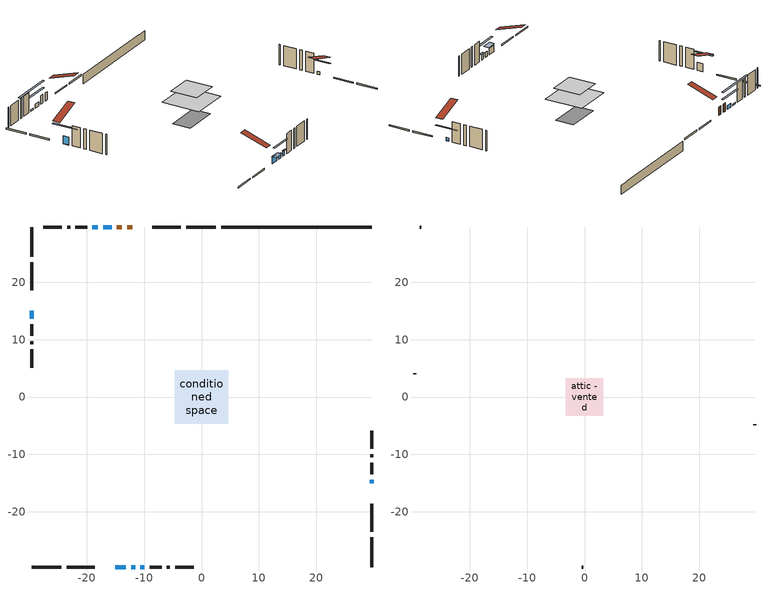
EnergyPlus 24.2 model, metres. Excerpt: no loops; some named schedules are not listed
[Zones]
conditioned space
 floor adiabatic (AdiabaticFloorConstruction): -4.68,-4.68 -4.68,4.68 4.68,4.68 4.68,-4.68 z3.05
 floor foundation (Slab1 construction): -4.27,-2.29 -4.27,2.29 4.27,2.29 4.27,-2.29 z-1.68
 wall outside (RimJoist1 construction): 2.48,29.62 -2.7,29.62 / -29.62,-29.62 -24.44,-29.62 / -29.62,29.62 -29.62,24.44 / 29.62,-29.62 29.62,-24.44 z0.61:0.91
 wall outside (RimJoist2 construction): -3.63,29.62 -8.54,29.62 / -23.51,-29.62 -18.6,-29.62 / -29.62,23.51 -29.62,18.6 / 29.62,-23.51 29.62,-18.6 z0.61:0.91
 wall outside (AdiabaticWallConstruction 1): -12.1,29.62 -12.96,29.62 / -13.89,29.62 -14.75,29.62 z0.61:2.64
 wall outside (AdiabaticWallConstruction): 29.62,-15.04 29.62,-14.41 z0.61:1.35; -15.68,29.62 -17.13,29.62 z0.61:1.55; -15.04,-29.62 -13.21,-29.62 z0.61:2.13; -12.29,-29.62 -11.57,-29.62 / -10.65,-29.62 -9.93,-29.62 z0.61:1.83; -29.62,15.04 -29.62,13.65 z0.61:2.52; -18.06,29.62 -19,29.62 z0.61:0.97
 wall outside (Wall1 construction): -19.93,29.62 -21.98,29.62 / -9.01,-29.62 -6.95,-29.62 / -29.62,12.72 -29.62,10.66 / 29.62,-13.48 29.62,-11.42 z0.61:5.49
 wall outside (Wall2 construction): -22.91,29.62 -23.43,29.62 / -6.02,-29.62 -5.5,-29.62 / -29.62,9.73 -29.62,9.21 / 29.62,-10.49 29.62,-9.98 z0.61:5.49
 wall outside (Wall3 construction): -24.36,29.62 -27.56,29.62 / -4.57,-29.62 -1.37,-29.62 / -29.62,8.28 -29.62,5.09 / 29.62,-9.05 29.62,-5.85 z0.61:5.49
 wall foundation (FoundationWall1 construction): 3.41,29.62,-1.68 3.41,29.62,0.61 27,29.62,0.61 27,29.62,0.48 29.62,29.62,0.48 29.62,29.62,-1.68
 window (WindowConstruction): 29.62,-15.04 29.62,-14.41 z0.61:1.35
 window (WindowConstruction 1): -15.68,29.62 -17.13,29.62 z0.61:1.55
 window (WindowConstruction 2): -15.04,-29.62 -13.21,-29.62 z0.61:2.13
 window (WindowConstruction 3): -12.28,-29.62 -11.57,-29.62 z0.61:1.83
 window (WindowConstruction 4): -29.62,15.04 -29.62,13.65 z0.61:2.51
 window (WindowConstruction 5): -10.64,-29.62 -9.93,-29.62 z0.61:1.83
 window (WindowConstruction 6): -18.06,29.62 -19,29.62 z0.61:0.97
 door (Door): -12.1,29.62 -12.96,29.62 z0.61:2.64
 door (Door 1): -13.89,29.62 -14.75,29.62 z0.61:2.64
 ceiling adiabatic (AdiabaticFloorConstruction): 4.68,-4.68 4.68,4.68 -4.68,4.68 -4.68,-4.68 z3.05
attic - vented
 floor to conditioned space (Floor1 construction Reversed): -3.31,-3.31 -3.31,3.31 3.31,3.31 3.31,-3.31 z5.49
 wall outside (Wall4 construction): -28.49,29.62 -28.69,29.62 / -0.44,-29.62 -0.24,-29.62 / -29.62,4.16 -29.62,3.95 / 29.62,-4.92 29.62,-4.71 z0.61:5.49
 roof outside (Roof1 construction): -11.17,29.62,5.49 -11.17,23.18,7.64 -9.47,23.18,7.64 -9.47,29.62,5.49; -15.97,-29.62,5.49 -15.97,-23.18,7.64 -17.67,-23.18,7.64 -17.67,-29.62,5.49; -29.62,15.97,5.49 -23.18,15.97,7.64 -23.18,17.67,7.64 -29.62,17.67,5.49; 29.62,-15.97,5.49 23.18,-15.97,7.64 23.18,-17.67,7.64 29.62,-17.67,5.49
shading: 29.62,-11.92 29.62,-17.53 30.04,-17.53 30.04,-11.92 z3.84; -19.62,29.62 -13.19,29.62 -13.19,30.04 -19.62,30.04 z4.04; -12.91,-29.62 -15.34,-29.62 -15.34,-30.84 -12.91,-30.84 z2.43; -9.08,-29.62 -14.77,-29.62 -14.77,-30.04 -9.08,-30.04 z4.32; -29.62,11.16 -29.62,17.53 -30.04,17.53 -30.04,11.16 z5.01; -9.73,-29.62 -10.85,-29.62 -10.85,-30.04 -9.73,-30.04 z2.03; -23.77,29.62 -13.29,29.62 -13.29,30.04 -23.77,30.04 z5.74
[Building]
Building 1: Terrain=Suburbs
[Site:Location]
Toronto City Centre_ON: Latitude {deg}=43.63; Longitude {deg}=-79.39; Time Zone {hr}=-5; Elevation {m}=77; Keep Site Location Information=Yes
[Site:GroundTemperature:Shallow]
5.01852, 3.26908, 3.12898, 3.95918, 7.29196, 10.6092, 13.4851, 15.3069, 15.4617, 13.9799, 11.1774, 7.9619
[Site:WaterMainsTemperature]
Calculation Method=Schedule; Temperature Schedule=mains temperature schedule
[Material] Roughness=Rough; Thermal Absorptance=0.9
Name | Thickness {m} | Conductivity {W/m-K} | Density {kg/m3} | Specific Heat {J/kg-K} | Solar Absorptance | Visible Absorptance
asphalt or fiberglass shingles | 0.00635 | 0.162714 | 1121.4 | 1465.45 | 0.4 | 0.4
ceiling loosefill ins | 0.0846667 | 0.0480833 | 16.02 | 1046.75 | 0.7 | 0.7
ceiling stud and cavity | 0.1397 | 0.0886449 | 65.682 | 1177.47 | 0.7 | 0.7
concrete 4.0 in. | 0.1016 | 1.803125 | 2242.8 | 837.4 | 0.7 | 0.7
concrete 8.0 in. | 0.2032 | 1.803125 | 2242.8 | 837.4 | 0.7 | 0.7
door material | 0.04445 | 0.053851 | 512.64 | 1214.23 | 0.7 | 0.7
exterior vertical ins | 0.0436689 | 0.029427 | 32.04 | 1214.23 | 0.7 | 0.7
floor covering | 0.0127 | 0.0433444 | 54.468 | 1339.84 | 0.6 | 0.6
floor rigid ins; wall rigid ins | 0.512978 | 0.029427 | 32.04 | 1214.23 | 0.7 | 0.7
floor stud and cavity | 0.1397 | 1.75129 | 37.0049 | 1207.88 | 0.7 | 0.7
furniture material conditioned space 1 | 0.1524 | 0.115458 | 640.8 | 1214.23 | 0.6 | 0.6
gypsum board | 0.0127 | 0.160291 | 801 | 837.4 | 0.6 | 0.6
gypsum board 1 | 0.0127 | 0.160291 | 801 | 837.4 | 0.7 | 0.7
osb sheathing 0.5 in. | 0.0127 | 0.115458 | 512.64 | 1214.23 | 0.7 | 0.7
osb sheathing 0.75 in. | 0.01905 | 0.115458 | 512.64 | 1214.23 | 0.7 | 0.7
osb sheathing 2.0 in. | 0.0508 | 0.115458 | 512.64 | 1214.23 | 0.7 | 0.7
rim joist rigid ins | 0.051816 | 0.029427 | 32.04 | 1214.23 | 0.7 | 0.7
rim joist stud and cavity | 0.0508 | 0.0406006 | 125.044 | 1163.47 | 0.6 | 0.6
rim joist stud and cavity 1 | 0.0508 | 0.311623 | 125.044 | 1163.47 | 0.6 | 0.6
wall stud and cavity | 0.1397 | 0.0845825 | 139.0536 | 1170.24 | 0.7 | 0.7
wall stud and cavity 1 | 0.1397 | 0.117365 | 139.0536 | 1170.24 | 0.7 | 0.7
wall stud and cavity 2 | 0.1397 | 0.0965188 | 139.0536 | 1170.24 | 0.7 | 0.7
wall stud and cavity 3 | 0.0889 | 6.9971 | 50.32683 | 1063.81 | 0.6 | 0.6
wall stud and cavity 4 | 0.0889 | 0.380278 | 52.3479 | 1209.89 | 0.7 | 0.7
wall stud and cavity 5 | 0.0889 | 0.391764 | 83.0341 | 1211.67 | 0.7 | 0.7
wood siding | 0.0254 | 0.102417 | 544.68 | 1172.36 | 0.4 | 0.4
wood siding 1 | 0.00254 | 0.102417 | 544.68 | 1172.36 | 0.4 | 0.4
wood siding 2; wood siding 3; wood siding 4 | 0.0254 | 0.102417 | 544.68 | 1172.36 | 0.7 | 0.7
[WindowMaterial:SimpleGlazingSystem]
Name | U-Factor {W/m2-K} | Solar Heat Gain Coefficient
WindowMaterial | 2.98606 | 0.6
WindowMaterial 1 | 2.927009 | 0.66
WindowMaterial 2 | 2.89408 | 0.69
WindowMaterial 3 | 2.95426 | 0.63
WindowMaterial 4 | 2.918492 | 0.58
WindowMaterial 5 | 3.03943 | 0.55
[Construction]
AdiabaticFloorConstruction: floor stud and cavity, floor rigid ins, osb sheathing 0.75 in., floor covering
AdiabaticWallConstruction: wood siding 3, wall rigid ins, wall stud and cavity 4, gypsum board
AdiabaticWallConstruction 1: wood siding 4, wall rigid ins, wall stud and cavity 4, gypsum board
Door; Door 1: door material
Floor1 construction Reversed: gypsum board, ceiling stud and cavity, ceiling loosefill ins
FoundationWall1 construction: concrete 8.0 in., gypsum board 1
furniture construction conditioned space 1: furniture material conditioned space 1
PartitionWallConstruction: gypsum board, wall stud and cavity 5, gypsum board
RimJoist1 construction: wood siding 2, rim joist rigid ins, osb sheathing 2.0 in., rim joist stud and cavity
RimJoist2 construction: wood siding 2, rim joist rigid ins, osb sheathing 2.0 in., rim joist stud and cavity 1
Roof1 construction: asphalt or fiberglass shingles
Slab1 construction: concrete 4.0 in.
Wall1 construction: wood siding, osb sheathing 0.5 in., wall stud and cavity, gypsum board
Wall2 construction: wood siding, osb sheathing 0.5 in., wall stud and cavity 1, gypsum board
Wall3 construction: wood siding, osb sheathing 0.5 in., wall stud and cavity 2, gypsum board
Wall4 construction: wood siding 1, wall stud and cavity 3
WindowConstruction: WindowMaterial
WindowConstruction 1: WindowMaterial 1
WindowConstruction 2: WindowMaterial 2
WindowConstruction 3; WindowConstruction 5: WindowMaterial 3
WindowConstruction 4: WindowMaterial 4
WindowConstruction 6: WindowMaterial 5
[Zone] Multiplier=1; Part of Total Floor Area=Yes
Name | Volume {m3}
attic - vented | 15.283
conditioned space | 308.5
[Space]
Name | Zone | Volume {m3}
attic - vented 1 | attic - vented | 15.283
conditioned space 1 | conditioned space | 308.5
[ZoneInfiltration:EffectiveLeakageArea]
infil attic - vented 1: Zone or Space=attic - vented 1; Schedule=Always On Discrete; Effective Air Leakage Area {cm2}=1844.63; Stack Coefficient=0.000488558; Wind Coefficient=1.49341e-05
[ZoneMixing]
whole house fan mix: Zone or Space=attic - vented; Schedule=Always On Continuous; Design Flow Rate Calculation Method=Flow/Zone; Design Flow Rate {m3/s}=0; Source Zone or Space=conditioned space
[SurfaceProperty:ExposedFoundationPerimeter]
Slab1: Exposed Perimeter Calculation Method=TotalExposedPerimeter; Total Exposed Perimeter {m}=26.212
[InternalMass] Zone or ZoneList=conditioned space; Space or SpaceList=conditioned space 1
Name | Construction | Surface Area {m2}
furniture mass conditioned space 1 | furniture construction conditioned space 1 | 50.6441
partition wall mass | PartitionWallConstruction | 126.61
[Lights]
interior lighting: Zone or ZoneList or Space or SpaceList=conditioned space 1; Schedule=interior lighting schedule; Design Level Calculation Method=LightingLevel; Lighting Level {W}=343.2; Return Air Fraction=0; Fraction Radiant=0.6; Fraction Visible=0.2; Fraction Replaceable=1
[People]
occupants: Zone or ZoneList or Space or SpaceList=conditioned space 1; Number of People Schedule=occupants schedule; Number of People Calculation Method=People; Number of People=3; Fraction Radiant=0.314171; Sensible Heat Fraction=0.56303; Activity Level Schedule=occupants activity schedule; Carbon Dioxide Generation Rate {m3/s-W}=0; Enable ASHRAE 55 Comfort Warnings=No; Mean Radiant Temperature Calculation Type=EnclosureAveraged
[ElectricEquipment] Zone or ZoneList or Space or SpaceList=conditioned space 1; Design Level Calculation Method=EquipmentLevel
Name | Schedule | Design Level {W} | Fraction Latent | Fraction Radiant | Fraction Lost
clothes dryer | clothes dryer schedule | 140.772 | 0.015 | 0.081 | 0.85
clothes washer | clothes washer schedule | 32.1985 | 0.03 | 0.162 | 0.7
cooking range | cooking range schedule | 215.147 | 0.08 | 0.432 | 0.2
dishwasher | dishwasher schedule | 66.8632 | 0.3 | 0.18 | 0.4
fridge | fridge schedule | 72.9452 | 0 | 0.6 | 0
mech vent bath fan 0 | mech vent bath fan 0 schedule | 50.2 | 0 | 0 | 1
mech vent bath fan 1 | mech vent bath fan 1 schedule | 50.2 | 0 | 0 | 1
mech vent house fan | mech vent house fan schedule | 0 | 0 | 0 | 1
mech vent house fan cfis | mech vent house fan cfis schedule | 0 | 0 | 0 | 0
mech vent range fan 0 | mech vent range fan 0 schedule | 57 | 0 | 0 | 1
misc plug loads | misc plug loads schedule | 494.7 | 0.045 | 0.513 | 0.1
whole house fan | Always On Discrete | 0 | 0 | 0 | 1
[OtherEquipment] Zone or ZoneList or Space or SpaceList=conditioned space 1; Design Level Calculation Method=EquipmentLevel
Name | Fuel Type | Schedule | Design Level {W} | Fraction Latent | Fraction Radiant | Fraction Lost
clothes dryer 1 | Electricity | clothes dryer schedule | 0 | 0.015 | 0.081 | 0.85
cooking range 1 | Electricity | cooking range schedule | 0 | 0.08 | 0.432 | 0.2
general water use latent | None | general water use schedule | 62.594 | 1 | 0 | 0
general water use sensible | None | general water use schedule | -61.6891 | 0 | 0.6 | 0
mech vent house fan latent load | None | Always On Discrete | 0 | 1 | 0 | 0
mech vent house fan sensible load | None | Always On Discrete | 0 | 0 | 0 | 0
water heater energy adjustment1 | Electricity | Always On Discrete | 0.01 | 0 | 0 | 1
[ZoneInfiltration:DesignFlowRate] Zone or ZoneList or Space or SpaceList=conditioned space 1; Schedule=Always On Discrete; Design Flow Rate Calculation Method=Flow/Zone; Design Flow Rate {m3/s}=0
infil flow; natural vent flow; whole house fan flow
[AvailabilityManager:Scheduled]
central ac and furnace airloop Availability Manager: Schedule=Always On Discrete
[Foundation:Kiva]
Foundation Kiva 1: Initial Indoor Air Temperature {C}=18; Wall Height Above Grade {m}=0.609996; Wall Depth Below Slab {m}=0.2032; Custom Block Material Name 1=exterior vertical ins; Custom Block Depth 1 {m}=2.28999; Custom Block X Position 1 {m}=0.2159; Custom Block Z Position 1 {m}=0
[Foundation:Kiva:Settings]
Soil Conductivity {W/m-K}=0.849921; Soil Density {kg/m3}=1842.3; Soil Specific Heat {J/kg-K}=418.7; Ground Solar Absorptivity=0.9; Ground Thermal Absorptivity=0.9; Ground Surface Roughness {m}=0.03; Far-Field Width {m}=40; Deep-Ground Boundary Condition=ZeroFlux; Deep-Ground Depth {m}=40; Minimum Cell Dimension {m}=0.2; Maximum Cell Growth Coefficient=3; Simulation Timestep=Timestep
[Exterior:Lights]
exterior lighting: Schedule=exterior lighting schedule; Design Level {W}=75.6
[EnergyManagementSystem:GlobalVariable]
central_ac_and_furnace_airloop_Fan_RTF
infil_program_Qfan
infil_program_Qinf
natural_vent_program_Qnv
natural_vent_program_Qwhf
[EnergyManagementSystem:Sensor]
Name | Output:Variable or Output:Meter Index Key | Output:Variable or Output:Meter
airflow_gain | infil flow | Infiltration Sensible Heat Gain Energy
airflow_gain_1 | natural vent flow | Infiltration Sensible Heat Gain Energy
airflow_gain_2 | whole house fan flow | Infiltration Sensible Heat Gain Energy
airflow_loss | infil flow | Infiltration Sensible Heat Loss Energy
airflow_loss_1 | natural vent flow | Infiltration Sensible Heat Loss Energy
airflow_loss_2 | whole house fan flow | Infiltration Sensible Heat Loss Energy
clg_load_cond |  | Cooling:EnergyTransfer:Zone:CONDITIONED SPACE
clg_sp_s; clg_sp_s_1 | cooling setpoint | Schedule Value
clothes_dryer_exhaust_0_sch_s | clothes dryer exhaust 0 schedule | Schedule Value
cool_season | cooling season schedule | Schedule Value
htg_load_cond |  | Heating:EnergyTransfer:Zone:CONDITIONED SPACE
htg_sp_s; htg_sp_s_1 | heating setpoint | Schedule Value
ig_ee_conv | clothes dryer | Electric Equipment Convective Heating Energy
ig_ee_conv_2 | cooking range | Electric Equipment Convective Heating Energy
ig_ee_conv_4 | fridge | Electric Equipment Convective Heating Energy
ig_ee_conv_5 | misc plug loads | Electric Equipment Convective Heating Energy
ig_ee_conv_6 | whole house fan | Electric Equipment Convective Heating Energy
ig_ee_rad | clothes dryer | Electric Equipment Radiant Heating Energy
ig_ee_rad_2 | cooking range | Electric Equipment Radiant Heating Energy
ig_ee_rad_4 | fridge | Electric Equipment Radiant Heating Energy
ig_ee_rad_5 | misc plug loads | Electric Equipment Radiant Heating Energy
ig_ee_rad_6 | whole house fan | Electric Equipment Radiant Heating Energy
ig_lgt_conv | interior lighting | Lights Convective Heating Energy
ig_lgt_rad | interior lighting | Lights Radiant Heating Energy
ig_lgt_vis | interior lighting | Lights Visible Radiation Heating Energy
ig_oe_conv | clothes dryer 1 | Other Equipment Convective Heating Energy
ig_oe_conv_1 | cooking range 1 | Other Equipment Convective Heating Energy
ig_oe_conv_2 | general water use latent | Other Equipment Convective Heating Energy
ig_oe_conv_3 | general water use sensible | Other Equipment Convective Heating Energy
ig_oe_conv_4 | water heater energy adjustment1 | Other Equipment Convective Heating Energy
ig_oe_rad | clothes dryer 1 | Other Equipment Radiant Heating Energy
ig_oe_rad_1 | cooking range 1 | Other Equipment Radiant Heating Energy
ig_oe_rad_2 | general water use latent | Other Equipment Radiant Heating Energy
ig_oe_rad_3 | general water use sensible | Other Equipment Radiant Heating Energy
ig_oe_rad_4 | water heater energy adjustment1 | Other Equipment Radiant Heating Energy
ig_ppl_conv | occupants | People Convective Heating Energy
ig_ppl_rad | occupants | People Radiant Heating Energy
im_conv | furniture mass conditioned space 1 | Surface Inside Face Convection Heat Gain Energy
im_conv_1 | partition wall mass | Surface Inside Face Convection Heat Gain Energy
im_ig | furniture mass conditioned space 1 | Surface Inside Face Internal Gains Radiation Heat Gain Energy
im_ig_1 | partition wall mass | Surface Inside Face Internal Gains Radiation Heat Gain Energy
im_lgt | furniture mass conditioned space 1 | Surface Inside Face Lights Radiation Heat Gain Energy
im_lgt_1 | partition wall mass | Surface Inside Face Lights Radiation Heat Gain Energy
im_sol | furniture mass conditioned space 1 | Surface Inside Face Solar Radiation Heat Gain Energy
im_sol_1 | partition wall mass | Surface Inside Face Solar Radiation Heat Gain Energy
im_surf | furniture mass conditioned space 1 | Surface Inside Face Net Surface Thermal Radiation Heat Gain Energy
im_surf_1 | partition wall mass | Surface Inside Face Net Surface Thermal Radiation Heat Gain Energy
mech_vent_bath_fan_0_sch_s | mech vent bath fan 0 schedule | Schedule Value
mech_vent_bath_fan_1_sch_s | mech vent bath fan 1 schedule | Schedule Value
mech_vent_range_fan_0_sch_s | mech vent range fan 0 schedule | Schedule Value
mv_conv | mech vent bath fan 0 | Electric Equipment Convective Heating Energy
mv_conv_1 | mech vent bath fan 1 | Electric Equipment Convective Heating Energy
mv_conv_2 | mech vent house fan | Electric Equipment Convective Heating Energy
mv_conv_3 | mech vent house fan cfis | Electric Equipment Convective Heating Energy
mv_conv_4 | mech vent range fan 0 | Electric Equipment Convective Heating Energy
mv_conv_5 | mech vent house fan latent load | Other Equipment Convective Heating Energy
mv_conv_6 | mech vent house fan sensible load | Other Equipment Convective Heating Energy
mv_rad | mech vent bath fan 0 | Electric Equipment Radiant Heating Energy
mv_rad_1 | mech vent bath fan 1 | Electric Equipment Radiant Heating Energy
mv_rad_2 | mech vent house fan | Electric Equipment Radiant Heating Energy
mv_rad_3 | mech vent house fan cfis | Electric Equipment Radiant Heating Energy
mv_rad_4 | mech vent range fan 0 | Electric Equipment Radiant Heating Energy
mv_rad_5 | mech vent house fan latent load | Other Equipment Radiant Heating Energy
mv_rad_6 | mech vent house fan sensible load | Other Equipment Radiant Heating Energy
natural_vent_s | natural vent schedule | Schedule Value
out_pb_s |  | Site Outdoor Air Barometric Pressure
out_wt_s |  | Site Outdoor Air Humidity Ratio
site_vw_s |  | Site Wind Speed
ss_back_out | Window1 | Surface Window Shortwave from Zone Back Out Window Heat Transfer Rate
ss_back_out_1 | Window2 | Surface Window Shortwave from Zone Back Out Window Heat Transfer Rate
ss_back_out_2 | Window3 | Surface Window Shortwave from Zone Back Out Window Heat Transfer Rate
ss_back_out_3 | Window4 | Surface Window Shortwave from Zone Back Out Window Heat Transfer Rate
ss_back_out_4 | Window5 | Surface Window Shortwave from Zone Back Out Window Heat Transfer Rate
ss_back_out_5 | Window6 | Surface Window Shortwave from Zone Back Out Window Heat Transfer Rate
ss_back_out_6 | Window7 | Surface Window Shortwave from Zone Back Out Window Heat Transfer Rate
ss_conv | Door1 | Surface Inside Face Convection Heat Gain Energy
ss_conv_1 | Door2 | Surface Inside Face Convection Heat Gain Energy
ss_conv_2 | Window1 | Surface Inside Face Convection Heat Gain Energy
ss_conv_3 | Window2 | Surface Inside Face Convection Heat Gain Energy
ss_conv_4 | Window3 | Surface Inside Face Convection Heat Gain Energy
ss_conv_5 | Window4 | Surface Inside Face Convection Heat Gain Energy
ss_conv_6 | Window5 | Surface Inside Face Convection Heat Gain Energy
ss_conv_7 | Window6 | Surface Inside Face Convection Heat Gain Energy
ss_conv_8 | Window7 | Surface Inside Face Convection Heat Gain Energy
ss_ig | Door1 | Surface Inside Face Internal Gains Radiation Heat Gain Energy
ss_ig_1 | Door2 | Surface Inside Face Internal Gains Radiation Heat Gain Energy
ss_ig_2 | Window1 | Surface Inside Face Internal Gains Radiation Heat Gain Energy
ss_ig_3 | Window2 | Surface Inside Face Internal Gains Radiation Heat Gain Energy
ss_ig_4 | Window3 | Surface Inside Face Internal Gains Radiation Heat Gain Energy
ss_ig_5 | Window4 | Surface Inside Face Internal Gains Radiation Heat Gain Energy
ss_ig_6 | Window5 | Surface Inside Face Internal Gains Radiation Heat Gain Energy
ss_ig_7 | Window6 | Surface Inside Face Internal Gains Radiation Heat Gain Energy
ss_ig_8 | Window7 | Surface Inside Face Internal Gains Radiation Heat Gain Energy
ss_lgt | Door1 | Surface Inside Face Lights Radiation Heat Gain Energy
ss_lgt_1 | Door2 | Surface Inside Face Lights Radiation Heat Gain Energy
ss_sol | Door1 | Surface Inside Face Solar Radiation Heat Gain Energy
ss_sol_1 | Door2 | Surface Inside Face Solar Radiation Heat Gain Energy
ss_surf | Door1 | Surface Inside Face Net Surface Thermal Radiation Heat Gain Energy
ss_surf_1 | Door2 | Surface Inside Face Net Surface Thermal Radiation Heat Gain Energy
ss_surf_2 | Window1 | Surface Inside Face Net Surface Thermal Radiation Heat Gain Energy
ss_surf_3 | Window2 | Surface Inside Face Net Surface Thermal Radiation Heat Gain Energy
ss_surf_4 | Window3 | Surface Inside Face Net Surface Thermal Radiation Heat Gain Energy
ss_surf_5 | Window4 | Surface Inside Face Net Surface Thermal Radiation Heat Gain Energy
ss_surf_6 | Window5 | Surface Inside Face Net Surface Thermal Radiation Heat Gain Energy
ss_surf_7 | Window6 | Surface Inside Face Net Surface Thermal Radiation Heat Gain Energy
ss_surf_8 | Window7 | Surface Inside Face Net Surface Thermal Radiation Heat Gain Energy
ss_trans_in | Window1 | Surface Window Transmitted Solar Radiation Rate
ss_trans_in_1 | Window2 | Surface Window Transmitted Solar Radiation Rate
ss_trans_in_2 | Window3 | Surface Window Transmitted Solar Radiation Rate
ss_trans_in_3 | Window4 | Surface Window Transmitted Solar Radiation Rate
ss_trans_in_4 | Window5 | Surface Window Transmitted Solar Radiation Rate
ss_trans_in_5 | Window6 | Surface Window Transmitted Solar Radiation Rate
ss_trans_in_6 | Window7 | Surface Window Transmitted Solar Radiation Rate
ss_trans_out | Window1 | Surface Inside Face Initial Transmitted Diffuse Transmitted Out Window Solar Radiation Rate
ss_trans_out_1 | Window2 | Surface Inside Face Initial Transmitted Diffuse Transmitted Out Window Solar Radiation Rate
ss_trans_out_2 | Window3 | Surface Inside Face Initial Transmitted Diffuse Transmitted Out Window Solar Radiation Rate
ss_trans_out_3 | Window4 | Surface Inside Face Initial Transmitted Diffuse Transmitted Out Window Solar Radiation Rate
ss_trans_out_4 | Window5 | Surface Inside Face Initial Transmitted Diffuse Transmitted Out Window Solar Radiation Rate
ss_trans_out_5 | Window6 | Surface Inside Face Initial Transmitted Diffuse Transmitted Out Window Solar Radiation Rate
ss_trans_out_6 | Window7 | Surface Inside Face Initial Transmitted Diffuse Transmitted Out Window Solar Radiation Rate
s_conv | Floor1 | Surface Inside Face Convection Heat Gain Energy
s_conv_1 | FoundationWall1 | Surface Inside Face Convection Heat Gain Energy
s_conv_10 | RimJoist2:270 | Surface Inside Face Convection Heat Gain Energy
s_conv_11 | RimJoist2:90 | Surface Inside Face Convection Heat Gain Energy
s_conv_12 | Slab1 | Surface Inside Face Convection Heat Gain Energy
s_conv_13 | Wall1:0 | Surface Inside Face Convection Heat Gain Energy
s_conv_14 | Wall1:180 | Surface Inside Face Convection Heat Gain Energy
s_conv_15 | Wall1:270 | Surface Inside Face Convection Heat Gain Energy
s_conv_16 | Wall1:90 | Surface Inside Face Convection Heat Gain Energy
s_conv_17 | Wall2:0 | Surface Inside Face Convection Heat Gain Energy
s_conv_18 | Wall2:180 | Surface Inside Face Convection Heat Gain Energy
s_conv_19 | Wall2:270 | Surface Inside Face Convection Heat Gain Energy
s_conv_2 | inferred conditioned ceiling | Surface Inside Face Convection Heat Gain Energy
s_conv_20 | Wall2:90 | Surface Inside Face Convection Heat Gain Energy
s_conv_21 | Wall3:0 | Surface Inside Face Convection Heat Gain Energy
s_conv_22 | Wall3:180 | Surface Inside Face Convection Heat Gain Energy
s_conv_23 | Wall3:270 | Surface Inside Face Convection Heat Gain Energy
s_conv_24 | Wall3:90 | Surface Inside Face Convection Heat Gain Energy
s_conv_3 | inferred conditioned floor | Surface Inside Face Convection Heat Gain Energy
s_conv_4 | RimJoist1:0 | Surface Inside Face Convection Heat Gain Energy
s_conv_5 | RimJoist1:180 | Surface Inside Face Convection Heat Gain Energy
s_conv_6 | RimJoist1:270 | Surface Inside Face Convection Heat Gain Energy
s_conv_7 | RimJoist1:90 | Surface Inside Face Convection Heat Gain Energy
s_conv_8 | RimJoist2:0 | Surface Inside Face Convection Heat Gain Energy
s_conv_9 | RimJoist2:180 | Surface Inside Face Convection Heat Gain Energy
s_ig | Floor1 | Surface Inside Face Internal Gains Radiation Heat Gain Energy
s_ig_1 | FoundationWall1 | Surface Inside Face Internal Gains Radiation Heat Gain Energy
s_ig_10 | RimJoist2:270 | Surface Inside Face Internal Gains Radiation Heat Gain Energy
s_ig_11 | RimJoist2:90 | Surface Inside Face Internal Gains Radiation Heat Gain Energy
s_ig_12 | Slab1 | Surface Inside Face Internal Gains Radiation Heat Gain Energy
s_ig_13 | Wall1:0 | Surface Inside Face Internal Gains Radiation Heat Gain Energy
s_ig_14 | Wall1:180 | Surface Inside Face Internal Gains Radiation Heat Gain Energy
s_ig_15 | Wall1:270 | Surface Inside Face Internal Gains Radiation Heat Gain Energy
s_ig_16 | Wall1:90 | Surface Inside Face Internal Gains Radiation Heat Gain Energy
s_ig_17 | Wall2:0 | Surface Inside Face Internal Gains Radiation Heat Gain Energy
s_ig_18 | Wall2:180 | Surface Inside Face Internal Gains Radiation Heat Gain Energy
